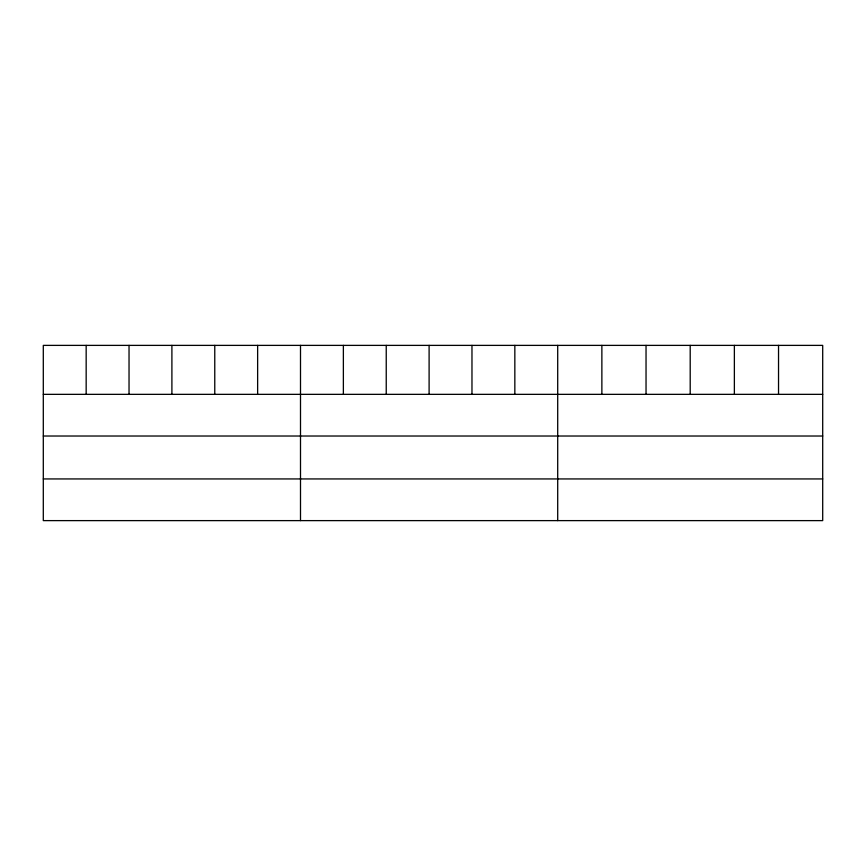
<?xml version="1.0" encoding="UTF-8"?>
<svg xmlns="http://www.w3.org/2000/svg" width="866" height="866" viewBox="0 0 866 866"><rect width="100%" height="100%" fill="white"/><g stroke="black" fill="none" stroke-linecap="round" stroke-linejoin="round"><path stroke-width="1.3" d="M822.7 436.02L822.7 345.382L43.3 345.382L43.3 520.618L822.7 520.618L822.7 436.02L43.3 436.02M43.3 394.344L822.7 394.344M43.3 478.941L822.7 478.941M778.534 345.382L778.534 394.344M734.368 345.382L734.368 394.344M690.202 345.382L690.202 394.344M646.036 345.382L646.036 394.344M601.87 345.382L601.87 394.344M557.704 345.382L557.704 520.618M514.837 345.382L514.837 394.344M471.97 345.382L471.97 394.344M429.103 345.382L429.103 394.344M386.236 345.382L386.236 394.344M343.369 345.382L343.369 394.344M300.502 345.382L300.502 520.618M257.635 345.382L257.635 394.344M214.768 345.382L214.768 394.344M171.901 345.382L171.901 394.344M129.034 345.382L129.034 394.344M86.167 345.382L86.167 394.344"/></g></svg>
